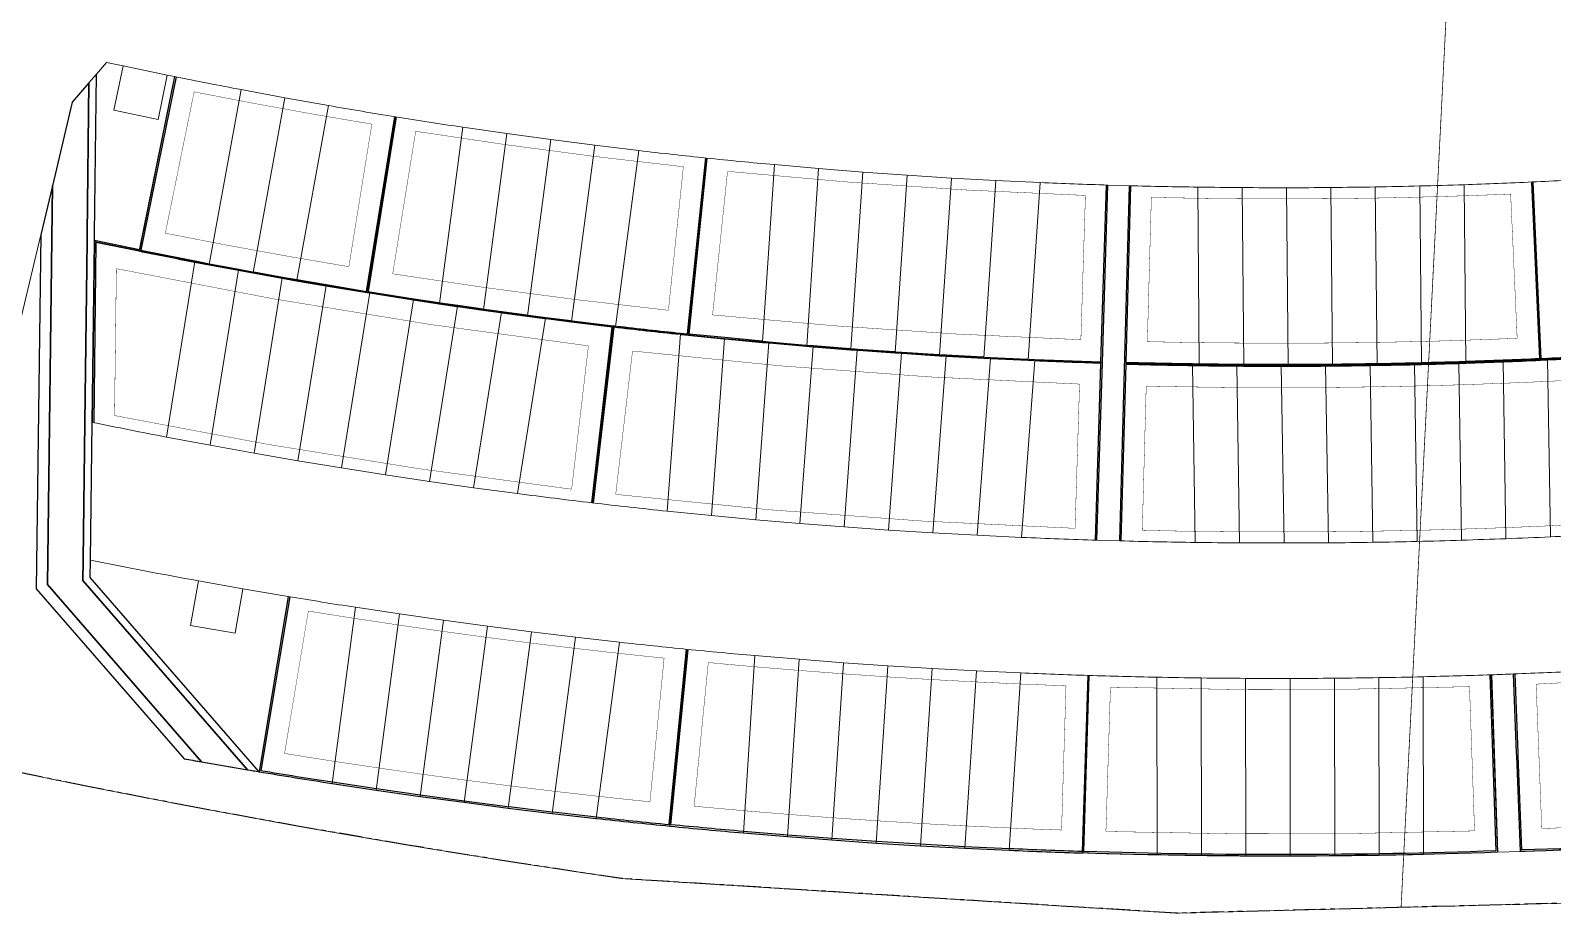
# Model space of a CAD drawing. Header units: centimetres. Extents: x -6122352 to 7132207, y -1694241 to 1947892.
# Drawn here: x 309034 to 514687, y -680575 to -561261 of the extents above; entities that cross this region are included whole.
import ezdxf

# ---------------------------------------------------------------- set-up
doc = ezdxf.new("R2010")
doc.units = ezdxf.units.CM
doc.header["$MEASUREMENT"] = 0
doc.linetypes.add('23585-XR-AR-DAMAC PLOT LIMITS$0$PHANTOM2', pattern=[1.25, 0.625, -0.125, 0.125, -0.125, 0.125, -0.125])
doc.linetypes.add('XR-AR-END-SETTING OUT PLAN$0$23261-XR-AR-SI-GF$0$HIDDEN', pattern=[0.375, 0.25, -0.125])
for name, color, linetype, lineweight, true_color in [('08-Compound Wall-2', 6, 'Continuous', 25, 0xff00ff), ('23585-XR-AR-DAMAC PLOT LIMITS$0$1-End units', 7, 'Continuous', 5, 0xf8991e), ('23585-XR-AR-DAMAC PLOT LIMITS$0$1-Open Space', 7, 'Continuous', 5, 0x90cf5a), ('23585-XR-AR-DAMAC PLOT LIMITS$0$1-Utility', 7, 'Continuous', 5, 0x8db1ff)]:
    doc.layers.add(name, color=color, linetype=linetype, lineweight=lineweight, true_color=true_color)
for name, color, linetype in [('23585-XR-AR-BOUNDARY WALLS AND SETBACKS$0$setback', 7, 'XR-AR-END-SETTING OUT PLAN$0$23261-XR-AR-SI-GF$0$HIDDEN'), ('23585-XR-AR-DAMAC PLOT LIMITS$0$1-Utility Corridor', 44, 'Continuous'), ('23585-XR-AR-DAMAC PLOT LIMITS$0$PROJECT_LIMIT', 1, 'Continuous'), ('@MI-REF LAYER', 7, 'Continuous')]:
    doc.layers.add(name, color=color, linetype=linetype)
doc.layers.add('23585-XR-AR-DAMAC PLOT LIMITS$0$1-Mid units', color=41, linetype='Continuous', lineweight=5)
doc.layers.add('A-ANNO-TEXT', color=3, linetype='Continuous', lineweight=25)
doc.layers.add('23585-XR-AR-DAMAC PLOT LIMITS$0$D-Phase New', color=7, linetype='Continuous', true_color=0x000080)

# ---------------------------------------------------------------- blocks, each defined once
blk = doc.blocks.new('23585-XR-AR-BOUNDARY WALLS AND SETBACKS')
at = {"layer": '08-Compound Wall-2'}
for points in [[(497311.8, 2768979.31), (497332.99, 2768968.04, -0.003008), (497328.2, 2768959.15, -0.001786), (497325.3, 2768953.89, -0.001786), (497322.36, 2768948.66, -0.001786), (497319.39, 2768943.45, -0.001785), (497316.38, 2768938.26, -0.001785), (497313.33, 2768933.09, -0.001786), (497310.25, 2768927.94, -0.001786), (497307.13, 2768922.81, -0.001786), (497303.97, 2768917.71, -0.003013), (497298.56, 2768909.15, -0.002979), (497293.11, 2768900.75, -0.001786), (497289.8, 2768895.75, -0.001786), (497286.45, 2768890.77, -0.001785), (497283.07, 2768885.82, -0.001785), (497279.65, 2768880.89, -0.001785), (497276.19, 2768875.98, -0.001786), (497272.7, 2768871.1, -0.003852), (497266.91, 2768863, -0.021673), (497232.09, 2768819.16), (497222.22, 2768827.52), (497221.94, 2768827.76), (497213.78, 2768834.68)], [(497199.74, 2768924.31), (497219.08, 2768910.27, -0.001695), (497218.74, 2768909.8, -0.001984), (497215.21, 2768904.94, -0.000797), (497213.75, 2768902.96, -0.001141), (497211.65, 2768900.12, -0.000797), (497210.17, 2768898.14, -0.001141), (497208.05, 2768895.32, -0.000798), (497206.55, 2768893.35, -0.001141), (497204.41, 2768890.55, -0.000798), (497202.9, 2768888.59, -0.001142), (497200.73, 2768885.81, -0.000798), (497199.21, 2768883.86, -0.001142), (497197.01, 2768881.09, -0.000798), (497195.48, 2768879.16, -0.001941), (497191.71, 2768874.48), (497191.26, 2768873.93, -0.002959), (497185.44, 2768866.86), (497184.88, 2768866.19), (497166.54, 2768881.51)], [(497166.41, 2768881.36), (497184.75, 2768866.03, -0.00159), (497181.58, 2768862.27, -0.001635), (497178.3, 2768858.42), (497177.69, 2768857.7, -0.001635), (497174.37, 2768853.88), (497173.76, 2768853.17, -0.001635), (497170.42, 2768849.37), (497169.79, 2768848.67, -0.001635), (497166.42, 2768844.9), (497165.79, 2768844.2, -0.001635), (497162.39, 2768840.45), (497161.76, 2768839.76, -0.001635), (497158.33, 2768836.04), (497157.69, 2768835.35, -0.001635), (497154.23, 2768831.65), (497153.58, 2768830.97, -0.002894), (497147.4, 2768824.49), (497130.22, 2768841.11)], [(497247.42, 2768877.17), (497266.69, 2768863.04, -0.02157), (497232.06, 2768819.44), (497222.35, 2768827.68), (497222.07, 2768827.91), (497213.9, 2768834.83)], [(497164.72, 2768807.74), (497147.54, 2768824.35, 0.002894), (497153.73, 2768830.83), (497154.38, 2768831.52, 0.001635), (497157.84, 2768835.21), (497158.48, 2768835.9, 0.001635), (497161.91, 2768839.62), (497162.54, 2768840.31, 0.001635), (497165.94, 2768844.06), (497166.57, 2768844.76, 0.001635), (497169.94, 2768848.54), (497170.56, 2768849.24, 0.001635), (497173.91, 2768853.04), (497174.52, 2768853.75, 0.001635), (497177.84, 2768857.57), (497178.45, 2768858.29, 0.001635), (497181.73, 2768862.14, 0.001622), (497184.97, 2768865.98), (497185.59, 2768866.74, 0.002927), (497191.36, 2768873.73), (497210.09, 2768858.88)], [(497211.7, 2768832.23), (497229.8, 2768816.78, -0.016556), (497192.25, 2768775.66), (497175.21, 2768792.27)], [(497211.83, 2768832.39), (497230.08, 2768816.8, -0.016645), (497192.32, 2768775.44)], [(497162.29, 2768805.23), (497145.17, 2768821.91, -0.002864), (497138.95, 2768815.6)], [(497097.24, 2768777.04, 0.002817), (497103.8, 2768782.78), (497104.52, 2768783.41), (497088.66, 2768801.29)], [(497175.07, 2768792.13), (497192.11, 2768775.51, -0.002936), (497185.17, 2768768.49), (497180.92, 2768764.26), (497176.63, 2768760.06), (497172.32, 2768755.9), (497167.97, 2768751.76), (497163.6, 2768747.66), (497159.19, 2768743.58, -0.002938), (497151.88, 2768736.95), (497136, 2768754.67)], [(497103.86, 2768782.56, -0.002893), (497097.12, 2768776.66), (497112.74, 2768758.58)], [(497094.24, 2768719.66), (497109.03, 2768700.77, 0.002977), (497116.87, 2768706.98), (497121.54, 2768710.76), (497126.18, 2768714.56), (497130.79, 2768718.4), (497135.38, 2768722.27), (497139.93, 2768726.17), (497144.46, 2768730.11, 0.002973), (497151.94, 2768736.73, 0.002968), (497159.33, 2768743.44), (497163.73, 2768747.51), (497168.11, 2768751.62), (497172.46, 2768755.75), (497176.77, 2768759.92), (497181.06, 2768764.12), (497185.32, 2768768.35, 0.002966), (497192.32, 2768775.44), (497192.32, 2768775.45)], [(497080.74, 2768762.9), (497078.89, 2768761.4), (497076.16, 2768759.19), (497071.47, 2768755.45), (497071.19, 2768755.23), (497066.75, 2768751.74), (497063.57, 2768749.28), (497062, 2768748.07), (497058.81, 2768745.64), (497057.22, 2768744.44), (497054.01, 2768742.03), (497052.42, 2768740.84, -0.002478), (497046.23, 2768736.3), (497041.41, 2768732.82), (497059.17, 2768716.15)], [(497032.22, 2768755.91), (497046.28, 2768736.58, 0.002413), (497052.3, 2768741), (497053.89, 2768742.19), (497057.1, 2768744.6), (497058.6, 2768745.73)], [(497139.88, 2768726.39), (497144.33, 2768730.26, 0.002943), (497151.73, 2768736.82), (497135.85, 2768754.54)], [(497094.39, 2768719.79), (497109.07, 2768701.05, 0.002918), (497116.75, 2768707.14), (497121.42, 2768710.91), (497126.05, 2768714.71), (497130.66, 2768718.55), (497135.17, 2768722.36)]]:
    blk.add_lwpolyline(points, format="xyb", dxfattribs=at)
for points in [[(497164.58, 2768807.59), (497130.08, 2768840.96)], [(497138.2, 2768815.13), (497138.74, 2768815.68), (497145.03, 2768822.05), (497127.91, 2768838.73)], [(497162.43, 2768805.37), (497145.24, 2768822.13), (497128.05, 2768838.88)], [(497133.94, 2768810.91), (497134.49, 2768811.45), (497138.06, 2768814.99)], [(497138.81, 2768815.46), (497138.27, 2768814.92), (497134.69, 2768811.37)], [(497129.65, 2768806.71), (497130.2, 2768807.25), (497133.79, 2768810.77)], [(497134.55, 2768811.23), (497134.01, 2768810.7), (497130.4, 2768807.17)], [(497125.32, 2768802.55), (497125.88, 2768803.09), (497129.5, 2768806.57)], [(497130.26, 2768807.03), (497129.72, 2768806.5), (497126.08, 2768803.01)], [(497120.96, 2768798.43), (497121.53, 2768798.96), (497125.18, 2768802.42)], [(497125.94, 2768802.87), (497125.39, 2768802.34), (497121.73, 2768798.88)], [(497112.01, 2768790.14), (497108.28, 2768786.77), (497104.67, 2768783.54), (497088.81, 2768801.42)], [(497116.58, 2768794.34), (497117.14, 2768794.86), (497120.82, 2768798.29)], [(497121.59, 2768798.74), (497121.03, 2768798.22), (497117.35, 2768794.78)], [(497112.16, 2768790.28), (497112.73, 2768790.8), (497116.43, 2768794.2)], [(497117.2, 2768794.64), (497116.64, 2768794.13), (497112.93, 2768790.72)], [(497112.79, 2768790.58), (497112.22, 2768790.07), (497108.49, 2768786.69)], [(497108.34, 2768786.55), (497104.72, 2768783.33), (497104.01, 2768782.69)], [(497112.59, 2768758.45), (497096.96, 2768776.53), (497092.74, 2768772.91), (497090.13, 2768770.7)], [(497092.68, 2768773.13), (497096.91, 2768776.75), (497097.09, 2768776.9)], [(497058.76, 2768745.85), (497061.88, 2768748.23), (497063.45, 2768749.44), (497066.62, 2768751.9), (497070.99, 2768755.32), (497056.16, 2768774.07)], [(497056.32, 2768774.19), (497071.15, 2768755.45), (497071.34, 2768755.6), (497076.03, 2768759.34), (497078.69, 2768761.49)], [(497088.1, 2768769.26), (497089.93, 2768770.79), (497092.53, 2768773)], [(497083.49, 2768765.42), (497085.32, 2768766.94), (497087.95, 2768769.13)], [(497089.97, 2768770.57), (497088.15, 2768769.04), (497085.52, 2768766.84)], [(497085.37, 2768766.72), (497083.54, 2768765.2), (497080.89, 2768763.03)], [(497078.84, 2768761.62), (497080.69, 2768763.12), (497083.33, 2768765.29)], [(497032.06, 2768755.79), (497046.12, 2768736.46), (497041.1, 2768732.84), (497059, 2768716.03)], [(497135.32, 2768722.49), (497139.73, 2768726.26)]]:
    blk.add_lwpolyline(points, dxfattribs=at)
at = {"layer": '23585-XR-AR-BOUNDARY WALLS AND SETBACKS$0$setback', "ltscale": 40, "const_width": 0.05}
for points in [[(497165.7, 2768878.18), (497180.66, 2768865.67, -0.000649), (497179.37, 2768864.14, -0.001635), (497176.1, 2768860.31), (497175.49, 2768859.59, -0.001635), (497172.19, 2768855.78), (497171.57, 2768855.08, -0.001635), (497168.24, 2768851.29), (497167.62, 2768850.59, -0.001635), (497164.26, 2768846.83), (497163.64, 2768846.14, -0.001635), (497160.25, 2768842.41), (497159.62, 2768841.71, -0.001635), (497156.2, 2768838.01), (497155.56, 2768837.32, -0.001635), (497152.12, 2768833.64), (497151.48, 2768832.96, -0.001986), (497147.25, 2768828.52), (497133.24, 2768842.08, 0.002079), (497137.54, 2768846.61, 0.002001), (497141.65, 2768851, 0.002001), (497145.73, 2768855.42, 0.002), (497149.76, 2768859.87, 0.002), (497153.77, 2768864.36, 0.002001), (497157.73, 2768868.88, 0.002001), (497161.66, 2768873.43, 0.002072), (497165.7, 2768878.18, 0.002072)], [(497216.85, 2768836, 0.014806), (497246.9, 2768873.96), (497262.73, 2768862.35, -0.019369), (497231.76, 2768823.37), (497224.16, 2768829.81), (497223.88, 2768830.05)], [(497104.91, 2768787.64), (497091.97, 2768802.23, 0.01613), (497127.03, 2768835.69), (497140.99, 2768822.07, -0.016181)], [(497178.31, 2768793.31, 0.014837), (497211.02, 2768829.13), (497225.85, 2768816.47, -0.014856), (497192.27, 2768779.69)], [(497101.2, 2768776.37, 0.019496), (497145.29, 2768817.89), (497159.25, 2768804.28, -0.019544), (497113.95, 2768761.61)], [(497100.42, 2768783.66), (497087.48, 2768798.25, -0.012138), (497059.52, 2768774.82), (497071.62, 2768759.52, 0.012189)], [(497046.83, 2768740.57, 0.008173), (497066.91, 2768755.8), (497054.81, 2768771.1, -0.008123), (497035.37, 2768756.34)], [(497045.89, 2768732.46, 0.020807), (497096.66, 2768772.45), (497109.41, 2768757.69, -0.019645), (497060.36, 2768718.87)]]:
    blk.add_lwpolyline(points, format="xyb", close=True, dxfattribs=at)
for points in [[(497165.58, 2768810.8), (497151.57, 2768824.35, 0.001993), (497155.84, 2768828.84), (497156.49, 2768829.53, 0.001635), (497159.96, 2768833.23), (497160.6, 2768833.93, 0.001635), (497164.04, 2768837.66), (497164.68, 2768838.36, 0.001635), (497168.09, 2768842.12), (497168.73, 2768842.82, 0.001635), (497172.11, 2768846.61), (497172.74, 2768847.32, 0.001635), (497176.09, 2768851.13), (497176.71, 2768851.84, 0.001635), (497180.04, 2768855.68), (497180.65, 2768856.4, 0.001635), (497183.95, 2768860.27, 0.001622), (497187.19, 2768864.12), (497187.82, 2768864.88, 0.002006), (497191.79, 2768869.68)], [(497207.08, 2768857.57, -0.00234), (497202.33, 2768851.82, -0.001881), (497198.47, 2768847.24, -0.00188), (497194.58, 2768842.69, -0.00188), (497190.65, 2768838.16, -0.00188), (497186.69, 2768833.67, -0.00188), (497182.7, 2768829.2, -0.00188), (497178.68, 2768824.77, -0.00188), (497174.62, 2768820.36, -0.001881), (497170.53, 2768815.99, -0.00225), (497165.58, 2768810.8, -0.00225)], [(497169.74, 2768784.6, 0.001897), (497174.11, 2768789.01), (497188.08, 2768775.4, -0.002051), (497183.24, 2768770.51)], [(497157.25, 2768745.6, -0.002053), (497152.17, 2768740.97), (497139.15, 2768755.49, 0.001893), (497143.73, 2768759.66)], [(497142.54, 2768732.41, 0.002058), (497147.7, 2768736.97), (497134.68, 2768751.49, -0.001908), (497130.01, 2768747.36)], [(497114.95, 2768709.28, -0.002062), (497109.54, 2768704.98), (497097.52, 2768720.34, 0.001913), (497102.42, 2768724.23)]]:
    blk.add_lwpolyline(points, format="xyb", dxfattribs=at)
for points in [[(497165.5, 2768780.38), (497169.76, 2768784.62)], [(497161.21, 2768776.17), (497165.5, 2768780.38)], [(497156.89, 2768772), (497161.21, 2768776.17)], [(497152.54, 2768767.86), (497156.89, 2768772)], [(497183.2, 2768770.48), (497178.98, 2768766.29)], [(497148.16, 2768763.76), (497152.54, 2768767.86)], [(497178.96, 2768766.26), (497174.7, 2768762.09)], [(497143.76, 2768759.68), (497148.16, 2768763.76)], [(497174.69, 2768762.08), (497170.38, 2768757.92)], [(497170.39, 2768757.93), (497166.05, 2768753.8)], [(497166.06, 2768753.8), (497161.66, 2768749.68)], [(497161.66, 2768749.68), (497157.25, 2768745.6)], [(497125.48, 2768743.42), (497130.01, 2768747.36)], [(497120.92, 2768739.51), (497125.48, 2768743.42)], [(497111.73, 2768731.81), (497116.34, 2768735.64), (497120.92, 2768739.51)], [(497107.09, 2768728), (497111.72, 2768731.8)], [(497142.54, 2768732.41), (497138.01, 2768728.47)], [(497102.42, 2768724.23), (497107.07, 2768727.99)], [(497138.01, 2768728.47), (497133.45, 2768724.57)], [(497133.43, 2768724.55), (497128.87, 2768720.7)], [(497128.87, 2768720.7), (497124.25, 2768716.86)], [(497124.25, 2768716.86), (497119.61, 2768713.05)], [(497119.61, 2768713.05), (497114.95, 2768709.28)]]:
    blk.add_lwpolyline(points, dxfattribs=at)
blk = doc.blocks.new('A$C9d9485f6')
at = {"layer": 'A-ANNO-TEXT', "rotation": 312.4881850805905}
blk.add_blockref('23585-XR-AR-BOUNDARY WALLS AND SETBACKS', (-2377088.53, -1504219.25), dxfattribs=at)
blk = doc.blocks.new('23585-XR-AR-DAMAC PLOT LIMITS')
at = {"layer": '23585-XR-AR-DAMAC PLOT LIMITS$0$1-End units', "color": 251, "true_color": 0x636466}
for points in [[(497191.78, 2768874.42), (497191.34, 2768873.87, -0.002959), (497185.52, 2768866.8), (497184.89, 2768866.05), (497166.47, 2768881.44, 0.00307), (497172.33, 2768888.54)], [(497184.89, 2768866.05, -0.001622), (497181.66, 2768862.2, -0.001635), (497178.38, 2768858.35), (497160.52, 2768874.4, 0.00307), (497166.47, 2768881.44)], [(497210.15, 2768858.96, -0.003287), (497203.48, 2768850.86), (497185.52, 2768866.8, 0.002959), (497191.34, 2768873.87)], [(497154.3, 2768831.58), (497153.66, 2768830.9, -0.002959), (497147.33, 2768824.28), (497130.08, 2768840.96, 0.003077), (497136.45, 2768847.64)], [(497238.65, 2768826.85, -0.003912), (497232.09, 2768819.16), (497222.22, 2768827.52), (497221.94, 2768827.76), (497213.78, 2768834.68, 0.002801), (497219.65, 2768841.68)], [(497145.24, 2768822.13, -0.002958), (497138.81, 2768815.61), (497138.2, 2768814.99), (497121.63, 2768832.36, 0.003052), (497128.05, 2768838.88)], [(497171.62, 2768814.96, -0.003192), (497164.58, 2768807.59), (497147.33, 2768824.28, 0.002959), (497153.66, 2768830.9)], [(497230.08, 2768816.8), (497223.54, 2768809.23), (497205.81, 2768825.42, 0.002819), (497211.83, 2768832.39)], [(497162.43, 2768805.37, -0.003191), (497155.27, 2768798.13), (497138.81, 2768815.61, 0.002958), (497145.24, 2768822.13)], [(497112.15, 2768790.14), (497108.35, 2768786.7), (497104.66, 2768783.4), (497088.73, 2768801.35, 0.003067), (497095.58, 2768807.51)], [(497104.66, 2768783.4), (497103.87, 2768782.7, -0.00285), (497097.23, 2768776.89), (497081.81, 2768795.29, 0.003064), (497088.73, 2768801.35)], [(497199.27, 2768782.65, -0.002978), (497192.32, 2768775.44), (497175.14, 2768792.2, 0.002824), (497181.54, 2768798.83)], [(497192.32, 2768775.44, -0.002966), (497185.32, 2768768.35), (497168.71, 2768785.68, 0.002803), (497175.14, 2768792.2)], [(497120.33, 2768765.22, -0.003194), (497112.66, 2768758.51), (497096.97, 2768776.67), (497097.23, 2768776.89, 0.00285), (497103.87, 2768782.7)], [(497078.83, 2768761.48), (497076.09, 2768759.27), (497071.41, 2768755.52), (497071.13, 2768755.31), (497056.24, 2768774.13, 0.003065), (497063.42, 2768779.88)], [(497112.66, 2768758.51, -0.003202), (497104.89, 2768751.89), (497089.99, 2768770.71), (497092.67, 2768772.99), (497096.97, 2768776.67)], [(497071.13, 2768755.31), (497066.69, 2768751.82), (497063.51, 2768749.36), (497049.01, 2768768.48, 0.003059), (497056.24, 2768774.13)], [(497053.95, 2768742.11), (497052.36, 2768740.92, -0.002477), (497046.18, 2768736.38), (497032.06, 2768755.79, 0.003058), (497039.45, 2768761.23)], [(497159.33, 2768743.44, -0.002968), (497151.94, 2768736.73), (497135.92, 2768754.6, 0.00281), (497142.72, 2768760.77)], [(497151.94, 2768736.73, -0.002973), (497144.46, 2768730.11), (497129.04, 2768748.51, 0.002815), (497135.92, 2768754.6)], [(497067.26, 2768722.09, -0.003209), (497059, 2768716.03), (497041.17, 2768732.77), (497046.18, 2768736.38, 0.002477), (497052.36, 2768740.92)], [(497116.87, 2768706.98, -0.002977), (497109.03, 2768700.77), (497094.24, 2768719.66, 0.00282), (497101.45, 2768725.38)]]:
    blk.add_lwpolyline(points, format="xyb", close=True, dxfattribs=at)
at = {"layer": '23585-XR-AR-DAMAC PLOT LIMITS$0$1-Mid units', "color": 251, "true_color": 0x636466}
for points in [[(497178.38, 2768858.35), (497177.76, 2768857.64, -0.001635), (497174.45, 2768853.81), (497156.6, 2768869.86, 0.002001), (497160.52, 2768874.4)], [(497174.45, 2768853.81), (497173.83, 2768853.1, -0.001635), (497170.49, 2768849.31), (497152.64, 2768865.35, 0.002001), (497156.6, 2768869.86)], [(497203.48, 2768850.86, -0.001881), (497199.61, 2768846.27), (497181.66, 2768862.2, 0.001622), (497184.89, 2768866.05), (497185.52, 2768866.8)], [(497170.49, 2768849.31), (497169.87, 2768848.6, -0.001635), (497166.5, 2768844.83), (497148.65, 2768860.88, 0.002), (497152.64, 2768865.35)], [(497199.61, 2768846.27, -0.00188), (497195.71, 2768841.71), (497177.76, 2768857.64), (497178.38, 2768858.35, 0.001635), (497181.66, 2768862.2)], [(497166.5, 2768844.83), (497165.87, 2768844.13, -0.001635), (497162.47, 2768840.38), (497144.62, 2768856.43, 0.002), (497148.65, 2768860.88)], [(497195.71, 2768841.71, -0.00188), (497191.78, 2768837.17), (497173.83, 2768853.1), (497174.45, 2768853.81, 0.001635), (497177.76, 2768857.64)], [(497162.47, 2768840.38), (497161.83, 2768839.69, -0.001635), (497158.4, 2768835.97), (497140.55, 2768852.02, 0.002001), (497144.62, 2768856.43)], [(497191.78, 2768837.17, -0.00188), (497187.82, 2768832.67), (497169.87, 2768848.6), (497170.49, 2768849.31, 0.001635), (497173.83, 2768853.1)], [(497158.4, 2768835.97), (497157.76, 2768835.28, -0.001635), (497154.3, 2768831.58), (497136.45, 2768847.64, 0.002001), (497140.55, 2768852.02)], [(497187.82, 2768832.67, -0.00188), (497183.82, 2768828.2), (497165.87, 2768844.13), (497166.5, 2768844.83, 0.001635), (497169.87, 2768848.6)], [(497183.82, 2768828.2, -0.00188), (497179.78, 2768823.76), (497161.83, 2768839.69), (497162.47, 2768840.38, 0.001635), (497165.87, 2768844.13)], [(497179.78, 2768823.76, -0.00188), (497175.72, 2768819.34), (497157.76, 2768835.28), (497158.4, 2768835.97, 0.001635), (497161.83, 2768839.69)], [(497175.72, 2768819.34, -0.001881), (497171.62, 2768814.96), (497153.66, 2768830.9), (497154.3, 2768831.58, 0.001635), (497157.76, 2768835.28)], [(497223.54, 2768809.23, -0.001786), (497219.58, 2768804.73), (497201.85, 2768820.92, 0.001838), (497205.81, 2768825.42)], [(497219.58, 2768804.73, -0.001786), (497215.58, 2768800.26), (497197.85, 2768816.44, 0.001838), (497201.85, 2768820.92)], [(497215.58, 2768800.26, -0.001785), (497211.55, 2768795.81), (497193.83, 2768811.99, 0.001838), (497197.85, 2768816.44)], [(497211.55, 2768795.81, -0.001785), (497207.49, 2768791.39), (497189.76, 2768807.58, 0.001838), (497193.83, 2768811.99)], [(497207.49, 2768791.39, -0.001785), (497203.4, 2768787.01), (497185.67, 2768803.19, 0.001838), (497189.76, 2768807.58)], [(497203.4, 2768787.01, -0.001786), (497199.27, 2768782.65), (497181.54, 2768798.83, 0.001838), (497185.67, 2768803.19)]]:
    blk.add_lwpolyline(points, format="xyb", close=True, dxfattribs=at)
for points in [[(497133.94, 2768810.77), (497117.37, 2768828.13), (497121.63, 2768832.36), (497138.2, 2768814.99), (497134.56, 2768811.38)], [(497129.65, 2768806.57), (497113.08, 2768823.94), (497117.37, 2768828.13), (497133.94, 2768810.77), (497130.27, 2768807.18)], [(497125.32, 2768802.42), (497108.75, 2768819.78), (497113.08, 2768823.94), (497129.65, 2768806.57), (497125.95, 2768803.01)], [(497120.96, 2768798.29), (497104.4, 2768815.65), (497108.75, 2768819.78), (497125.32, 2768802.42), (497121.59, 2768798.88)], [(497116.58, 2768794.2), (497100, 2768811.56), (497104.4, 2768815.65), (497120.96, 2768798.29), (497117.21, 2768794.79)], [(497138.2, 2768814.99), (497138.81, 2768815.61), (497155.27, 2768798.13), (497151.01, 2768793.9), (497134.56, 2768811.38)], [(497112.15, 2768790.14), (497095.58, 2768807.51), (497100, 2768811.56), (497116.58, 2768794.2), (497112.79, 2768790.72)], [(497130.27, 2768807.18), (497133.94, 2768810.77), (497134.56, 2768811.38), (497151.01, 2768793.9), (497146.72, 2768789.7)], [(497125.95, 2768803.01), (497129.65, 2768806.57), (497130.27, 2768807.18), (497146.72, 2768789.7), (497142.4, 2768785.54)], [(497121.59, 2768798.88), (497125.32, 2768802.42), (497125.95, 2768803.01), (497142.4, 2768785.54), (497138.05, 2768781.41)], [(497117.21, 2768794.79), (497120.96, 2768798.29), (497121.59, 2768798.88), (497138.05, 2768781.41), (497133.66, 2768777.31)], [(497092.67, 2768772.99), (497077.26, 2768791.38), (497081.81, 2768795.29), (497097.23, 2768776.89), (497096.97, 2768776.67)], [(497112.79, 2768790.72), (497116.58, 2768794.2), (497117.21, 2768794.79), (497133.66, 2768777.31), (497129.25, 2768773.25)], [(497088.09, 2768769.11), (497072.67, 2768787.51), (497077.26, 2768791.38), (497092.67, 2768772.99), (497089.99, 2768770.71)], [(497108.35, 2768786.7), (497112.15, 2768790.14), (497112.79, 2768790.72), (497129.25, 2768773.25), (497124.8, 2768769.22)], [(497083.48, 2768765.28), (497068.06, 2768783.67), (497072.67, 2768787.51), (497088.09, 2768769.11), (497085.39, 2768766.86)], [(497103.87, 2768782.7), (497104.66, 2768783.4), (497108.35, 2768786.7), (497124.8, 2768769.22), (497120.33, 2768765.22)], [(497185.32, 2768768.35), (497181.06, 2768764.12), (497164.45, 2768781.45), (497168.71, 2768785.68)], [(497078.83, 2768761.48), (497063.42, 2768779.88), (497068.06, 2768783.67), (497083.48, 2768765.28), (497080.76, 2768763.05)], [(497181.06, 2768764.12), (497176.77, 2768759.92), (497160.16, 2768777.25), (497164.45, 2768781.45)], [(497176.77, 2768759.92), (497172.46, 2768755.75), (497155.85, 2768773.08), (497160.16, 2768777.25)], [(497172.46, 2768755.75), (497168.11, 2768751.62), (497151.5, 2768768.94), (497155.85, 2768773.08)], [(497088.09, 2768769.11), (497089.99, 2768770.71), (497104.89, 2768751.89), (497100.29, 2768748.04), (497085.39, 2768766.86)], [(497168.11, 2768751.62), (497163.73, 2768747.51), (497147.12, 2768764.84), (497151.5, 2768768.94)], [(497058.75, 2768745.72), (497044.24, 2768764.84), (497049.01, 2768768.48), (497063.51, 2768749.36), (497061.94, 2768748.15)], [(497080.76, 2768763.05), (497083.48, 2768765.28), (497085.39, 2768766.86), (497100.29, 2768748.04), (497095.65, 2768744.23)], [(497057.16, 2768744.52), (497053.95, 2768742.11), (497039.45, 2768761.23), (497044.24, 2768764.84), (497058.75, 2768745.72)], [(497159.33, 2768743.44), (497142.72, 2768760.77), (497147.12, 2768764.84), (497163.73, 2768747.51)], [(497076.09, 2768759.27), (497078.83, 2768761.48), (497080.76, 2768763.05), (497095.65, 2768744.23), (497090.99, 2768740.45)], [(497071.41, 2768755.52), (497076.09, 2768759.27), (497090.99, 2768740.45), (497086.3, 2768736.71)], [(497066.69, 2768751.82), (497071.13, 2768755.31), (497071.41, 2768755.52), (497086.3, 2768736.71), (497081.58, 2768733)], [(497061.94, 2768748.15), (497063.51, 2768749.36), (497066.69, 2768751.82), (497081.58, 2768733), (497076.84, 2768729.33)], [(497144.46, 2768730.11), (497139.93, 2768726.17), (497124.52, 2768744.57), (497129.04, 2768748.51)], [(497076.84, 2768729.33), (497072.06, 2768725.69), (497057.16, 2768744.52), (497058.75, 2768745.72), (497061.94, 2768748.15)], [(497072.06, 2768725.69), (497067.26, 2768722.09), (497052.36, 2768740.92), (497053.95, 2768742.11), (497057.16, 2768744.52)], [(497139.93, 2768726.17), (497135.38, 2768722.27), (497119.96, 2768740.66), (497124.52, 2768744.57)], [(497135.38, 2768722.27), (497130.79, 2768718.4), (497115.38, 2768736.79), (497119.96, 2768740.66)], [(497130.79, 2768718.4), (497126.18, 2768714.56), (497110.76, 2768732.96), (497115.38, 2768736.79)], [(497126.18, 2768714.56), (497121.54, 2768710.76), (497106.12, 2768729.15), (497110.76, 2768732.96)], [(497116.87, 2768706.98), (497101.45, 2768725.38), (497106.12, 2768729.15), (497121.54, 2768710.76)]]:
    blk.add_lwpolyline(points, close=True, dxfattribs=at)
at = {"layer": '23585-XR-AR-DAMAC PLOT LIMITS$0$1-Open Space', "color": 251, "true_color": 0x636466}
blk.add_lwpolyline([(497238.65, 2768826.85, -0.003912), (497232.09, 2768819.16), (497230.08, 2768816.8), (497223.54, 2768809.23, -0.001786), (497219.58, 2768804.73, -0.001786), (497215.58, 2768800.26, -0.001785), (497211.55, 2768795.81, -0.001785), (497207.49, 2768791.39, -0.001785), (497203.4, 2768787.01, -0.001786), (497199.27, 2768782.65, -0.002978), (497192.32, 2768775.44, -0.002966), (497185.32, 2768768.35), (497181.06, 2768764.12), (497176.77, 2768759.92), (497172.46, 2768755.75), (497168.11, 2768751.62), (497163.73, 2768747.51), (497159.33, 2768743.44, -0.002968), (497151.94, 2768736.73, -0.002973), (497144.46, 2768730.11), (497139.93, 2768726.17), (497135.38, 2768722.27), (497130.79, 2768718.4), (497126.18, 2768714.56), (497121.54, 2768710.76), (497116.87, 2768706.98, -0.002977), (497109.03, 2768700.77, -0.003059), (497100.9, 2768694.48), (497070.48, 2768695.27), (497035.63, 2768727.99), (497048.5, 2768709.01)], format="xyb", dxfattribs=at)
blk.add_lwpolyline([(497083.03, 2768673.78), (497094.9, 2768682.37), (497106.67, 2768691.09), (497118.34, 2768699.93), (497129.93, 2768708.89), (497141.41, 2768717.97), (497152.79, 2768727.16), (497206.87, 2768779.29), (497256.16, 2768835.96), (497300.29, 2768896.75), (497338.9, 2768961.18), (497371.71, 2769028.75), (497381.73, 2769055.05), (497333.11, 2769183.1), (497350.92, 2769219.74)], dxfattribs=at)
for points in [[(497128.05, 2768838.88), (497130.08, 2768840.96), (497147.33, 2768824.28), (497164.58, 2768807.59), (497162.43, 2768805.37), (497145.24, 2768822.13)], [(497046.18, 2768736.38), (497041.17, 2768732.77), (497040.47, 2768733.43), (497024.69, 2768748.22), (497024.45, 2768750.32), (497026.3, 2768751.64), (497029.88, 2768746.67), (497034.83, 2768750.24), (497031.25, 2768755.2), (497032.06, 2768755.79)]]:
    blk.add_lwpolyline(points, close=True, dxfattribs=at)
for points in [[(497232.09, 2768819.16), (497230.08, 2768816.8), (497211.83, 2768832.39, 0.000921), (497213.78, 2768834.68), (497221.94, 2768827.76), (497222.22, 2768827.52)], [(497109.03, 2768700.77), (497074.29, 2768701.67), (497072.58, 2768703.28, 0.004547), (497084.49, 2768712.15), (497088.21, 2768707.3), (497093.05, 2768711.02), (497089.33, 2768715.85), (497094.24, 2768719.66)]]:
    blk.add_lwpolyline(points, format="xyb", close=True, dxfattribs=at)
at = {"layer": '23585-XR-AR-DAMAC PLOT LIMITS$0$1-Utility', "color": 251, "true_color": 0x636466}
for points in [[(497026.3, 2768751.64), (497031.25, 2768755.2), (497034.83, 2768750.24), (497029.88, 2768746.67)], [(497084.49, 2768712.15), (497089.33, 2768715.85), (497093.05, 2768711.02), (497088.21, 2768707.3)]]:
    blk.add_lwpolyline(points, close=True, dxfattribs=at)
at = {"layer": '23585-XR-AR-DAMAC PLOT LIMITS$0$1-Utility Corridor', "color": 251, "true_color": 0x636466}
for points in [[(497109.03, 2768700.77), (497074.29, 2768701.67), (497072.58, 2768703.28), (497059, 2768716.03), (497041.17, 2768732.77), (497040.47, 2768733.43), (497024.69, 2768748.22), (497024.87, 2768746.68), (497039.79, 2768732.7), (497040.49, 2768732.04), (497058.32, 2768715.3), (497071.9, 2768702.55), (497073.89, 2768700.68), (497107.8, 2768699.8, 0.000468)], [(497107.8, 2768699.8), (497073.89, 2768700.68), (497071.9, 2768702.55), (497058.32, 2768715.3), (497040.49, 2768732.04), (497039.79, 2768732.7), (497024.87, 2768746.68), (497025.27, 2768743.27), (497031.79, 2768733.65), (497071.09, 2768696.76), (497102.8, 2768695.93, 0.001882)], [(497102.8, 2768695.93), (497071.09, 2768696.76), (497031.79, 2768733.65), (497035.63, 2768727.99), (497070.48, 2768695.27), (497100.9, 2768694.48, 0.00071)]]:
    blk.add_lwpolyline(points, format="xyb", close=True, dxfattribs=at)
at = {"layer": '23585-XR-AR-DAMAC PLOT LIMITS$0$D-Phase New', "color": 8, "const_width": 0.1}
blk.add_lwpolyline([(497536.81, 2769352.14), (497584.9, 2769406.41), (497631.67, 2769450.47), (497321.18, 2769786.63), (497249.2, 2769738.1), (497196.84, 2769708.74), (496968.84, 2769577.18), (496894.23, 2769525.45), (496774.4, 2769438.43), (496699.47, 2769372.26), (496681.41, 2769354.87), (497226.77, 2768802.17), (497256.16, 2768835.96), (497300.28, 2768896.74), (497338.9, 2768961.17), (497371.7, 2769028.74), (497381.73, 2769055.04), (497333.11, 2769183.1), (497381.2, 2769282.03), (497510.83, 2769316.9)], close=True, dxfattribs=at)
blk.add_lwpolyline([(497083.03, 2768673.77), (497094.89, 2768682.37), (497106.66, 2768691.09), (497118.34, 2768699.93), (497129.92, 2768708.89), (497141.4, 2768717.96), (497152.79, 2768727.16), (497160.17, 2768734.27), (497206.87, 2768779.28), (497226.77, 2768802.17), (496681.41, 2769354.87)], dxfattribs=at)
at = {"layer": '23585-XR-AR-DAMAC PLOT LIMITS$0$PROJECT_LIMIT', "linetype": '23585-XR-AR-DAMAC PLOT LIMITS$0$PHANTOM2', "ltscale": 5}
blk.add_lwpolyline([(497381.2, 2769282.03), (497333.11, 2769183.1), (497381.73, 2769055.04), (497371.7, 2769028.74), (497338.9, 2768961.17), (497300.28, 2768896.74), (497256.16, 2768835.96), (497206.87, 2768779.28), (497152.79, 2768727.16), (497141.4, 2768717.96), (497129.92, 2768708.89), (497118.34, 2768699.93), (497106.66, 2768691.09), (497094.89, 2768682.37), (497083.03, 2768673.77)], dxfattribs=at)
blk = doc.blocks.new('A$Cf093b529')
at = {"layer": 'A-ANNO-TEXT'}
blk.add_blockref('23585-XR-AR-DAMAC PLOT LIMITS', (-495391.99, -2768603.44), dxfattribs=at)

msp = doc.modelspace()

# ---------------------------------------------------------------- block references
at = {"layer": '@MI-REF LAYER', "xscale": 1000, "yscale": 1000, "zscale": 1000}
msp.add_blockref('A$C9d9485f6', (-23958.95046, 48155.57226), dxfattribs=at)
at = {"layer": '@MI-REF LAYER', "xscale": 1000, "yscale": 1000, "zscale": 1000, "rotation": 312.4882903633292}
msp.add_blockref('A$Cf093b529', (-891608.73293, 539022.72011), dxfattribs=at)

doc.saveas('drawing.dxf')
